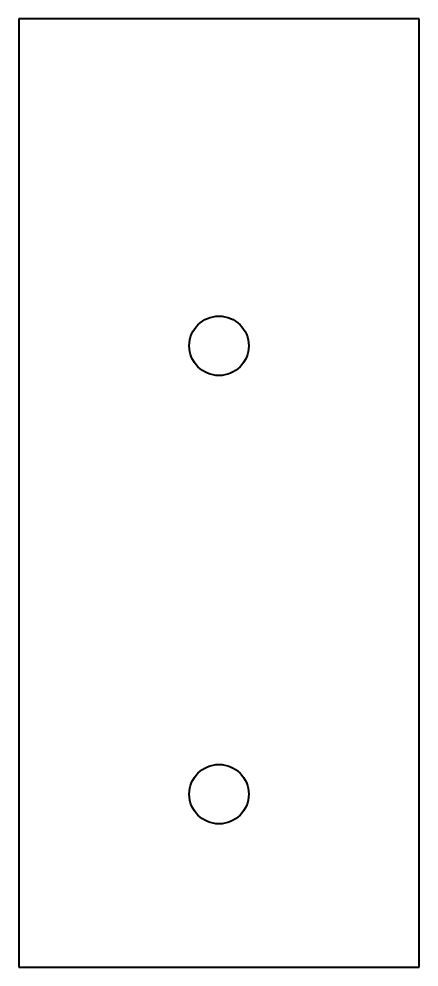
# Model space of a CAD drawing. Header units: inches. Extents: x -9.2 to 9.2, y -21.9 to 21.9.
import ezdxf

# ---------------------------------------------------------------- set-up
doc = ezdxf.new("R2010")
doc.units = ezdxf.units.IN
doc.header["$MEASUREMENT"] = 0
doc.layers.add('Visible', color=7, linetype='Continuous', lineweight=40)

msp = doc.modelspace()

# ---------------------------------------------------------------- linework, layer by layer
at = {"layer": 'Visible'}
for p, q in [((9.25, 21.9375), (-9.25, 21.9375)), ((-9.25, 21.9375), (-9.25, -21.9375)), ((9.25, -21.9375), (9.25, 21.9375)), ((-9.25, -21.9375), (9.25, -21.9375))]:
    msp.add_line(p, q, dxfattribs=at)
for centre in [(0, 6.8125), (0, -13.9375)]:
    msp.add_circle(centre, 1.375, dxfattribs=at)

doc.saveas('drawing.dxf')
